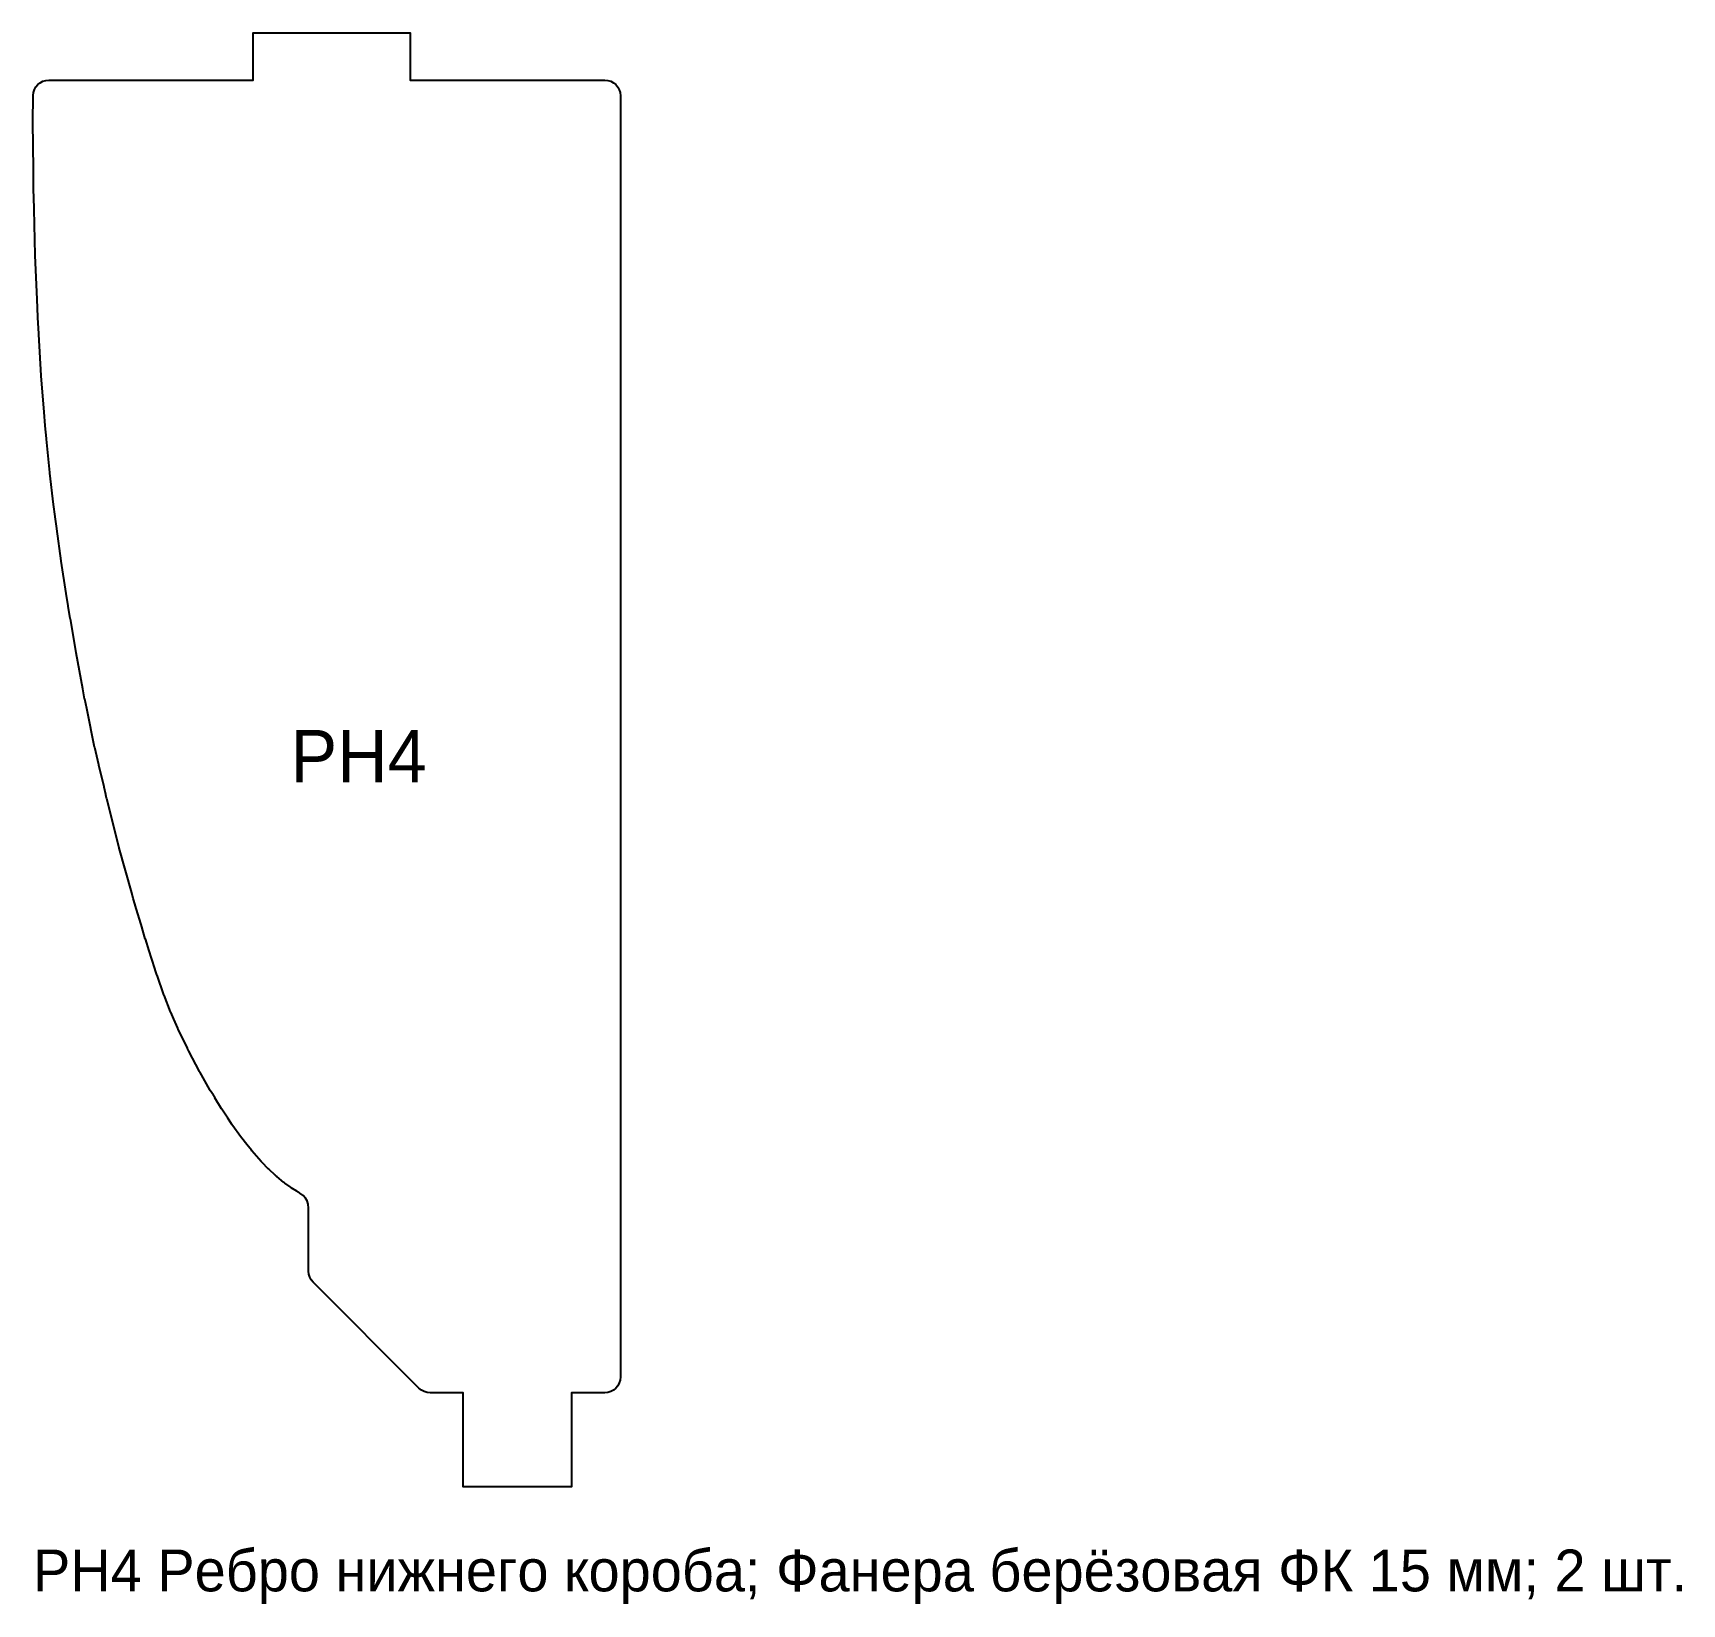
# Model space of a CAD drawing. Header units: millimetres. Extents: x 0 to 315, y -22 to 278.
import ezdxf
from ezdxf.enums import TextEntityAlignment as Align

# ---------------------------------------------------------------- set-up
doc = ezdxf.new("R2010")
doc.units = ezdxf.units.MM
doc.layers.add('CUT_OUT', color=7, linetype='Continuous')
doc.layers.add('TEXT', color=8, linetype='Continuous')

msp = doc.modelspace()

# ---------------------------------------------------------------- linework, layer by layer
at = {"layer": 'CUT_OUT'}
msp.add_lwpolyline([(0.28, 267.17), (0.56, 267.68), (0.93, 268.13), (1.38, 268.5), (1.9, 268.77), (2.46, 268.94), (3.04, 269), (42.13, 269), (42.13, 278), (72.13, 278), (72.13, 269), (109.38, 269), (109.96, 268.94), (110.52, 268.77), (111.04, 268.49), (111.5, 268.12), (111.87, 267.67), (112.15, 267.15), (112.32, 266.59), (112.38, 266), (112.38, 21), (112.32, 20.41), (112.15, 19.85), (111.87, 19.33), (111.5, 18.88), (111.04, 18.51), (110.52, 18.23), (109.96, 18.06), (109.38, 18), (103.03, 18), (103.03, 0), (82.31, 0), (82.31, 18), (75.96, 18), (75.38, 18.06), (74.82, 18.23), (74.3, 18.51), (73.84, 18.88), (53.6, 39.12), (53.23, 39.58), (52.95, 40.09), (52.78, 40.66), (52.72, 41.24), (52.72, 53.29), (52.64, 54.07), (52.44, 54.67), (52.12, 55.22), (51.69, 55.68), (51.05, 56.14), (51.01, 56.16), (50.86, 56.25), (50.6, 56.42), (50.44, 56.52), (49.39, 57.18), (49.24, 57.28), (49.18, 57.33), (49.17, 57.33), (48.18, 58.05), (48.04, 58.16), (47.99, 58.2), (46.63, 59.32), (46.5, 59.43), (46.43, 59.5), (46.42, 59.51), (45.11, 60.72), (45, 60.83), (43.86, 62), (43.83, 62.02), (43.77, 62.09), (43.67, 62.2), (41.87, 64.26), (41.78, 64.37), (40.9, 65.47), (39.98, 66.64), (39.9, 66.74), (38.03, 69.31), (37.97, 69.41), (37.27, 70.46), (37.26, 70.46), (36.12, 72.18), (36.06, 72.29), (34.78, 74.4), (34.77, 74.42), (34.51, 74.84), (34.5, 74.86), (33.91, 75.8), (33.85, 75.91), (31.91, 79.34), (31.88, 79.41), (29.83, 83.29), (29.77, 83.41), (29.57, 83.83), (29.56, 83.86), (29.22, 84.56), (29.21, 84.59), (27.92, 87.21), (27.77, 87.51), (27.74, 87.56), (27.68, 87.7), (26.92, 89.42), (26.35, 90.74), (26.3, 90.85), (25.08, 93.98), (25.05, 94.07), (23.74, 97.81), (23.72, 97.87), (23.39, 98.86), (23.38, 98.89), (22.68, 101.07), (22.68, 101.08), (22.23, 102.47), (22.23, 102.48), (21.5, 104.78), (21.49, 104.81), (20.87, 106.85), (20.87, 106.86), (19.55, 111.23), (19.54, 111.28), (19.19, 112.5), (19.18, 112.51), (18.88, 113.58), (18.88, 113.59), (16.51, 122.12), (16.5, 122.19), (14.11, 131.58), (14.08, 131.7), (13.95, 132.31), (13.94, 132.38), (13.61, 133.79), (13.6, 133.86), (12.58, 138.01), (12.57, 138.05), (11.8, 141.39), (11.78, 141.46), (10.34, 148.49), (10.27, 148.83), (9.89, 150.63), (9.88, 150.7), (9.52, 152.58), (9.52, 152.59), (8.25, 159.48), (8.24, 159.52), (7.15, 165.96), (7.14, 166.04), (6.73, 168.42), (6.73, 168.46), (6.36, 170.82), (5.41, 177.02), (5.4, 177.07), (4.55, 183.2), (4.54, 183.26), (4.23, 185.49), (4.22, 185.54), (3.94, 187.82), (3.94, 187.83), (3.22, 193.86), (3.21, 193.93), (2.58, 200.33), (2.57, 200.45), (2.33, 202.86), (2.32, 202.92), (2.12, 205.51), (2.12, 205.52), (1.59, 212.45), (1.58, 212.51), (1.13, 220.32), (1.13, 220.47), (0.94, 223.62), (0.93, 223.67), (0.79, 227.07), (0.79, 227.08), (0.45, 235.44), (0.45, 235.49), (0.23, 244.3), (0.23, 244.48), (0.12, 248.2), (0.12, 248.25), (0.08, 252.04), (0.08, 252.05), (0, 260.86), (0, 260.91), (0.04, 266.02), (0.1, 266.61), (0.28, 267.17)], close=True, dxfattribs=at)

# ---------------------------------------------------------------- texts
at = {"layer": 'TEXT'}
msp.add_text('РН4', height=10, dxfattribs=at).set_placement((62.28, 139.72), align=Align.MIDDLE_CENTER)
msp.add_text('РН4 Ребро нижнего короба; Фанера берёзовая ФК 15 мм; 2 шт.', height=8, dxfattribs=at).set_placement((0, -20))

doc.saveas('drawing.dxf')
